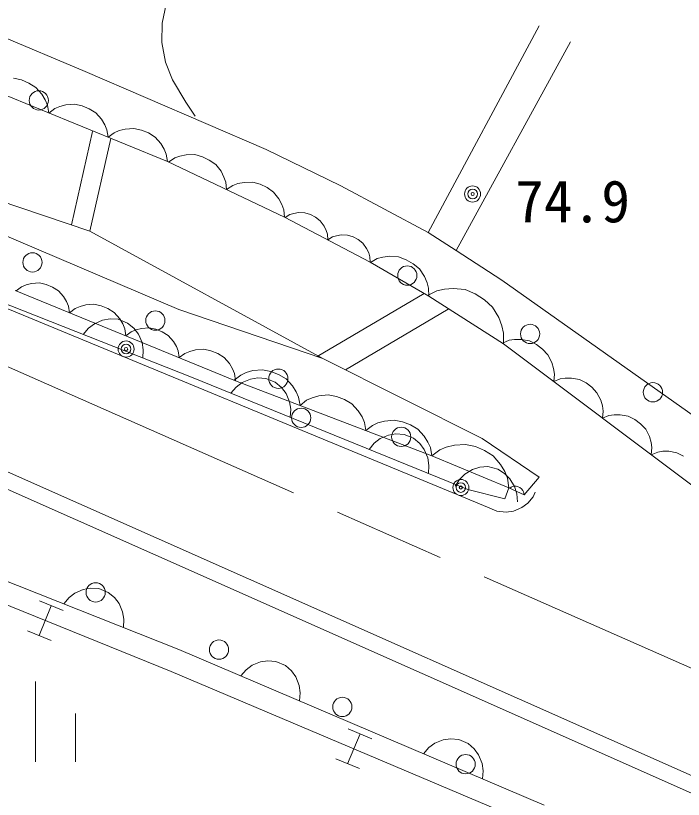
# Model space of a CAD drawing. Units: millimetres, scale not verified. Extents: x 40000 to 680000, y 20000 to 380000.
# Drawn here: x 319098 to 339950, y 294784 to 319278 of the extents above; entities that cross this region are included whole.
import ezdxf
from ezdxf.enums import TextEntityAlignment as Align

# ---------------------------------------------------------------- set-up
doc = ezdxf.new("R2010")
doc.units = ezdxf.units.MM
doc.header["$LTSCALE"] = 1000
doc.linetypes.add('CHAIN', pattern=[18.5, 12, -1.5, 3.5, -1.5])
for name, color, linetype, lineweight in [('M-BGD', 7, 'Continuous', 13), ('M-BMK', 2, 'CHAIN', 13), ('M-STR-HTXT', 7, 'Continuous', 13)]:
    doc.layers.add(name, color=color, linetype=linetype, lineweight=lineweight)
doc.styles.add('ＭＳ ゴシック', font='')
doc.styles.get('ＭＳ ゴシック').set_extended_font_data('MS Gothic')

msp = doc.modelspace()

# ---------------------------------------------------------------- linework, layer by layer
at = {"layer": 'M-BGD'}
for p, q in [((309362, 322524), (321265, 317537)), ((331983, 312496), (335449, 318955)), ((336430, 318462), (332859, 311942)), ((321265, 317537), (326924, 315092)), ((319278, 317267), (319029, 317324)), ((319512, 317172), (319278, 317267)), ((323837, 314719), (318227, 317012)), ((319729, 317037), (319512, 317172)), ((319915, 316824), (319729, 317037)), ((320023, 316643), (319915, 316824)), ((320093, 316478), (320023, 316643)), ((320130, 316234), (320093, 316478)), ((320667, 316493), (320473, 316442)), ((320934, 316514), (320667, 316493)), ((321172, 316460), (320934, 316514)), ((321394, 316370), (321172, 316460)), ((320317, 316375), (320130, 316234)), ((320473, 316442), (320317, 316375)), ((321601, 316241), (321394, 316370)), ((321779, 316038), (321601, 316241)), ((321882, 315866), (321779, 316038)), ((321948, 315709), (321882, 315866)), ((322520, 315735), (322326, 315684)), ((322787, 315756), (322520, 315735)), ((323025, 315703), (322787, 315756)), ((320846, 312737), (321498, 315654)), ((321984, 315477), (321948, 315709)), ((322170, 315618), (321984, 315477)), ((322326, 315684), (322170, 315618)), ((323247, 315612), (323025, 315703)), ((323454, 315484), (323247, 315612)), ((323632, 315281), (323454, 315484)), ((321418, 312544), (322066, 315443)), ((323735, 315108), (323632, 315281)), ((323801, 314951), (323735, 315108)), ((326924, 315092), (329253, 313958)), ((323837, 314719), (323801, 314951)), ((324070, 314831), (323876, 314700)), ((324230, 314888), (324070, 314831)), ((324425, 314929), (324230, 314888)), ((324694, 314935), (324425, 314929)), ((324928, 314868), (324694, 314935)), ((325145, 314765), (324928, 314868)), ((325345, 314625), (325145, 314765)), ((327492, 312980), (323837, 314719)), ((325511, 314413), (325345, 314625)), ((316261, 314283), (321418, 312544)), ((325604, 314235), (325511, 314413)), ((325661, 314074), (325604, 314235)), ((325684, 313840), (325661, 314074)), ((326038, 314028), (325878, 313970)), ((326234, 314068), (326038, 314028)), ((326502, 314074), (326234, 314068)), ((326736, 314008), (326502, 314074)), ((326953, 313904), (326736, 314008)), ((325878, 313970), (325684, 313840)), ((327153, 313765), (326953, 313904)), ((327319, 313552), (327153, 313765)), ((329253, 313958), (331983, 312496)), ((327412, 313374), (327319, 313552)), ((327469, 313214), (327412, 313374)), ((327492, 312980), (327469, 313214)), ((327663, 313060), (327514, 312969)), ((327784, 313099), (327663, 313060)), ((327933, 313123), (327784, 313099)), ((328134, 313119), (327933, 313123)), ((328307, 313062), (328134, 313119)), ((328467, 312978), (328307, 313062)), ((332907, 304297), (311995, 312953)), ((330172, 311569), (327492, 312980)), ((328612, 312867), (328467, 312978)), ((328730, 312703), (328612, 312867)), ((317936, 312755), (324193, 310094)), ((321418, 312544), (328696, 308565)), ((328795, 312567), (328730, 312703)), ((328833, 312444), (328795, 312567)), ((328843, 312269), (328833, 312444)), ((328992, 312360), (328843, 312269)), ((329114, 312399), (328992, 312360)), ((329262, 312423), (329114, 312399)), ((329463, 312419), (329262, 312423)), ((329636, 312362), (329463, 312419)), ((329796, 312278), (329636, 312362)), ((331983, 312496), (332859, 311942)), ((329941, 312167), (329796, 312278)), ((330059, 312003), (329941, 312167)), ((324586, 307974), (314795, 311848)), ((330124, 311867), (330059, 312003)), ((330162, 311744), (330124, 311867)), ((332859, 311942), (334285, 311012)), ((330172, 311569), (330162, 311744)), ((332000, 310510), (330172, 311569)), ((330393, 311684), (330179, 311564)), ((330565, 311731), (330393, 311684)), ((330774, 311756), (330565, 311731)), ((331055, 311740), (330774, 311756)), ((331295, 311650), (331055, 311740)), ((331513, 311523), (331295, 311650)), ((331711, 311360), (331513, 311523)), ((331866, 311124), (331711, 311360)), ((331949, 310930), (331866, 311124)), ((319422, 310862), (319281, 310803)), ((319596, 310908), (319422, 310862)), ((319837, 310927), (319596, 310908)), ((320050, 310879), (319837, 310927)), ((320251, 310797), (320050, 310879)), ((331995, 310756), (331949, 310930)), ((334285, 311012), (343274, 304636)), ((319083, 310688), (325968, 307869)), ((325968, 307869), (319083, 310688)), ((319281, 310803), (319113, 310676)), ((320437, 310681), (320251, 310797)), ((320596, 310499), (320437, 310681)), ((331852, 310595), (328519, 308625)), ((332256, 310680), (331964, 310533)), ((332000, 310510), (331995, 310756)), ((332488, 310732), (332256, 310680)), ((332767, 310754), (332488, 310732)), ((333141, 310716), (332767, 310754)), ((333454, 310582), (333141, 310716)), ((333738, 310401), (333454, 310582)), ((320689, 310343), (320596, 310499)), ((320749, 310202), (320689, 310343)), ((334329, 309023), (332000, 310510)), ((333992, 310172), (333738, 310401)), ((320781, 309993), (320749, 310202)), ((320958, 310127), (320781, 309993)), ((321107, 310190), (320958, 310127)), ((321290, 310238), (321107, 310190)), ((321544, 310258), (321290, 310238)), ((321770, 310207), (321544, 310258)), ((321981, 310121), (321770, 310207)), ((322178, 309999), (321981, 310121)), ((324193, 310094), (328696, 308565)), ((332607, 310108), (329400, 308212)), ((334186, 309848), (333992, 310172)), ((322346, 309806), (322178, 309999)), ((334285, 309585), (334186, 309848)), ((321555, 309649), (321370, 309506)), ((321814, 309763), (321555, 309649)), ((322044, 309802), (321814, 309763)), ((322297, 309788), (322044, 309802)), ((322595, 309670), (322297, 309788)), ((322444, 309642), (322346, 309806)), ((322507, 309493), (322444, 309642)), ((322789, 309507), (322595, 309670)), ((321370, 309506), (321208, 309311)), ((322541, 309272), (322507, 309493)), ((322709, 309399), (322541, 309272)), ((322849, 309459), (322709, 309399)), ((322931, 309321), (322789, 309507)), ((323023, 309505), (322849, 309459)), ((323264, 309524), (323023, 309505)), ((323478, 309475), (323264, 309524)), ((323678, 309393), (323478, 309475)), ((323865, 309278), (323678, 309393)), ((334337, 309352), (334285, 309585)), ((334329, 309023), (334337, 309352)), ((323044, 309060), (322931, 309321)), ((324024, 309095), (323865, 309278)), ((334513, 309135), (334298, 309046)), ((334681, 309160), (334513, 309135)), ((334881, 309160), (334681, 309160)), ((335145, 309113), (334881, 309160)), ((335362, 309001), (335145, 309113)), ((323083, 308829), (323044, 309060)), ((324117, 308940), (324024, 309095)), ((324176, 308798), (324117, 308940)), ((343595, 302064), (334329, 309023)), ((335554, 308856), (335362, 309001)), ((323069, 308574), (323083, 308829)), ((324208, 308589), (324176, 308798)), ((324385, 308723), (324208, 308589)), ((324534, 308786), (324385, 308723)), ((324718, 308835), (324534, 308786)), ((324972, 308855), (324718, 308835)), ((325197, 308804), (324972, 308855)), ((325409, 308717), (325197, 308804)), ((325605, 308595), (325409, 308717)), ((335722, 308679), (335554, 308856)), ((335843, 308438), (335722, 308679)), ((325774, 308403), (325605, 308595)), ((325872, 308239), (325774, 308403)), ((328696, 308565), (333671, 306062)), ((335900, 308245), (335843, 308438)), ((325934, 308089), (325872, 308239)), ((326297, 308122), (326127, 308045)), ((326508, 308183), (326297, 308122)), ((326802, 308213), (326508, 308183)), ((327065, 308160), (326802, 308213)), ((327311, 308065), (327065, 308160)), ((335924, 308076), (335900, 308245)), ((333220, 304469), (324586, 307974)), ((326127, 308045), (325925, 307885)), ((325968, 307869), (325934, 308089)), ((326428, 307921), (326167, 307810)), ((326658, 307958), (326428, 307921)), ((326911, 307942), (326658, 307958)), ((327207, 307822), (326911, 307942)), ((327542, 307929), (327311, 308065)), ((327742, 307711), (327542, 307929)), ((335901, 307842), (335924, 308076)), ((336106, 307927), (335901, 307842)), ((336265, 307950), (336106, 307927)), ((336455, 307951), (336265, 307950)), ((336706, 307906), (336455, 307951)), ((336912, 307799), (336706, 307906)), ((325981, 307668), (325817, 307474)), ((325968, 307869), (332094, 305523)), ((332094, 305523), (325968, 307869)), ((326167, 307810), (325981, 307668)), ((327400, 307657), (327207, 307822)), ((327541, 307469), (327400, 307657)), ((327860, 307524), (327742, 307711)), ((337094, 307662), (336912, 307799)), ((337254, 307494), (337094, 307662)), ((313384, 307436), (323582, 302920)), ((327651, 307207), (327541, 307469)), ((327936, 307352), (327860, 307524)), ((328565, 307396), (328353, 307335)), ((328859, 307426), (328565, 307396)), ((329121, 307372), (328859, 307426)), ((337369, 307265), (337254, 307494)), ((327688, 306976), (327651, 307207)), ((327982, 307098), (327936, 307352)), ((328183, 307258), (327982, 307098)), ((328353, 307335), (328183, 307258)), ((329368, 307278), (329121, 307372)), ((329599, 307142), (329368, 307278)), ((337423, 307081), (337369, 307265)), ((313182, 306975), (323380, 302460)), ((313182, 306975), (323380, 302460)), ((327672, 306721), (327688, 306976)), ((329799, 306924), (329599, 307142)), ((329916, 306736), (329799, 306924)), ((337446, 306921), (337423, 307081)), ((337423, 306699), (337446, 306921)), ((329993, 306565), (329916, 306736)), ((337628, 306783), (337423, 306699)), ((337788, 306807), (337628, 306783)), ((337978, 306807), (337788, 306807)), ((338229, 306762), (337978, 306807)), ((338434, 306655), (338229, 306762)), ((338617, 306518), (338434, 306655)), ((330038, 306311), (329993, 306565)), ((330240, 306470), (330038, 306311)), ((330410, 306547), (330240, 306470)), ((330621, 306609), (330410, 306547)), ((330915, 306638), (330621, 306609)), ((331177, 306585), (330915, 306638)), ((331424, 306491), (331177, 306585)), ((331655, 306355), (331424, 306491)), ((338777, 306350), (338617, 306518)), ((330745, 306169), (330484, 306058)), ((330975, 306206), (330745, 306169)), ((331228, 306190), (330975, 306206)), ((331524, 306070), (331228, 306190)), ((331855, 306136), (331655, 306355)), ((338892, 306121), (338777, 306350)), ((330484, 306058), (330298, 305916)), ((331717, 305904), (331524, 306070)), ((331973, 305949), (331855, 306136)), ((332049, 305778), (331973, 305949)), ((333671, 306062), (335451, 304850)), ((338945, 305937), (338892, 306121)), ((338969, 305777), (338945, 305937)), ((324193, 299472), (308231, 305789)), ((330298, 305916), (330134, 305722)), ((331858, 305717), (331717, 305904)), ((331968, 305455), (331858, 305717)), ((332094, 305523), (332049, 305778)), ((332343, 305703), (332100, 305521)), ((332547, 305788), (332343, 305703)), ((332799, 305854), (332547, 305788)), ((333147, 305879), (332799, 305854)), ((333455, 305807), (333147, 305879)), ((333743, 305687), (333455, 305807)), ((334012, 305519), (333743, 305687)), ((338946, 305555), (338969, 305777)), ((332005, 305223), (331968, 305455)), ((332094, 305523), (334503, 304522)), ((334503, 304522), (332094, 305523)), ((334241, 305254), (334012, 305519)), ((339151, 305640), (338946, 305555)), ((339311, 305663), (339151, 305640)), ((339501, 305663), (339311, 305663)), ((339752, 305618), (339501, 305663)), ((339957, 305512), (339752, 305618)), ((331989, 304969), (332005, 305223)), ((333845, 305184), (333592, 305164)), ((334155, 305106), (333845, 305184)), ((334373, 305029), (334241, 305254)), ((308237, 305142), (323952, 298776)), ((333127, 304950), (332962, 304784)), ((333369, 305096), (333127, 304950)), ((333592, 305164), (333369, 305096)), ((334368, 304969), (334155, 305106)), ((334533, 304803), (334368, 304969)), ((334458, 304824), (334373, 305029)), ((332962, 304784), (332826, 304569)), ((334503, 304522), (334458, 304824)), ((334679, 304559), (334533, 304803)), ((335451, 304850), (334980, 304297)), ((334372, 304180), (333220, 304469)), ((334503, 304522), (334372, 304180)), ((334980, 304297), (334503, 304522)), ((334576, 304543), (334527, 304511)), ((334616, 304558), (334576, 304543)), ((334664, 304568), (334616, 304558)), ((334732, 304570), (334664, 304568)), ((334747, 304334), (334679, 304559)), ((334790, 304553), (334732, 304570)), ((334844, 304527), (334790, 304553)), ((334894, 304493), (334844, 304527)), ((334936, 304440), (334894, 304493)), ((333832, 303914), (332907, 304297)), ((334766, 304080), (334747, 304334)), ((334959, 304395), (334936, 304440)), ((334974, 304355), (334959, 304395)), ((334980, 304297), (334974, 304355)), ((335261, 304237), (335096, 304044)), ((335322, 304386), (335261, 304237)), ((335096, 304044), (334909, 303904)), ((334128, 303792), (333832, 303914)), ((334417, 303759), (334128, 303792)), ((334648, 303794), (334417, 303759)), ((334909, 303904), (334648, 303794)), ((323582, 302920), (340409, 295433)), ((323380, 302460), (340209, 294972)), ((323380, 302460), (340209, 294972)), ((321208, 301345), (320949, 301231)), ((321438, 301384), (321208, 301345)), ((321691, 301370), (321438, 301384)), ((321989, 301253), (321691, 301370)), ((320764, 301088), (320602, 300893)), ((320949, 301231), (320764, 301088)), ((322183, 301089), (321989, 301253)), ((322325, 300903), (322183, 301089)), ((320210, 300834), (319836, 299900)), ((319839, 300984), (320581, 300684)), ((322438, 300642), (322325, 300903)), ((322476, 300411), (322438, 300642)), ((322463, 300156), (322476, 300411)), ((320208, 299750), (319465, 300051)), ((335608, 294597), (324193, 299472)), ((326744, 299082), (326482, 298975)), ((326975, 299115), (326744, 299082)), ((327227, 299095), (326975, 299115)), ((327522, 298969), (327227, 299095)), ((326293, 298837), (326126, 298646)), ((326482, 298975), (326293, 298837)), ((327712, 298800), (327522, 298969)), ((323952, 298776), (335367, 293951)), ((327849, 298610), (327712, 298800)), ((327955, 298346), (327849, 298610)), ((319713, 298471), (319713, 295954)), ((327987, 298114), (327955, 298346)), ((327967, 297860), (327987, 298114)), ((320963, 297464), (320963, 295954)), ((329484, 296983), (330222, 296671)), ((329853, 296827), (329466, 295899)), ((332452, 296645), (332190, 296538)), ((332683, 296678), (332452, 296645)), ((332935, 296657), (332683, 296678)), ((333230, 296531), (332935, 296657)), ((332001, 296400), (331834, 296209)), ((332190, 296538), (332001, 296400)), ((333419, 296363), (333230, 296531)), ((333557, 296173), (333419, 296363)), ((333663, 295909), (333557, 296173)), ((329835, 295743), (329097, 296055)), ((333695, 295677), (333663, 295909)), ((333675, 295423), (333695, 295677))]:
    msp.add_line(p, q, dxfattribs=at)
msp.add_lwpolyline([(324118, 323448), (324337, 322876), (324471, 322114), (324401, 321512), (324198, 320837), (323848, 319896), (323668, 319045), (323662, 318434), (323777, 317825), (324000, 317272), (324413, 316573), (324707, 316141)], dxfattribs=at)
for centre, major_axis in [((319820, 316629), (0, 302)), ((333369, 313704), (0, 252)), ((333369, 313704), (0, 151)), ((333369, 313704), (0, 50.3)), ((319622, 311567), (0, 302)), ((331329, 311155), (0, 302)), ((323461, 309749), (0, 302)), ((335165, 309330), (0, 302)), ((322546, 308858), (0, 252)), ((322546, 308858), (0, 151)), ((322546, 308858), (0, 50.3)), ((327301, 307932), (0, 302)), ((339001, 307506), (0, 302)), ((328014, 306709), (0, 302)), ((331140, 306114), (0, 302)), ((333002, 304530), (0, 252)), ((333002, 304530), (0, 151)), ((333002, 304530), (0, 50.3)), ((321596, 301252), (0, 302)), ((325448, 299463), (0, 302)), ((329300, 297673), (0, 302)), ((333153, 295883), (0, 302))]:
    msp.add_ellipse(centre, major_axis=major_axis, ratio=0.993543, dxfattribs=at)
at = {"layer": 'M-BMK'}
msp.add_line((316801, 309204), (356943, 291493), dxfattribs=at)

# ---------------------------------------------------------------- texts
at = {"layer": 'M-STR-HTXT', "style": 'ＭＳ ゴシック'}
msp.add_text('74.9', height=1320, dxfattribs=at).set_placement((334694, 312421), align=Align.BOTTOM_LEFT)

doc.saveas('drawing.dxf')
